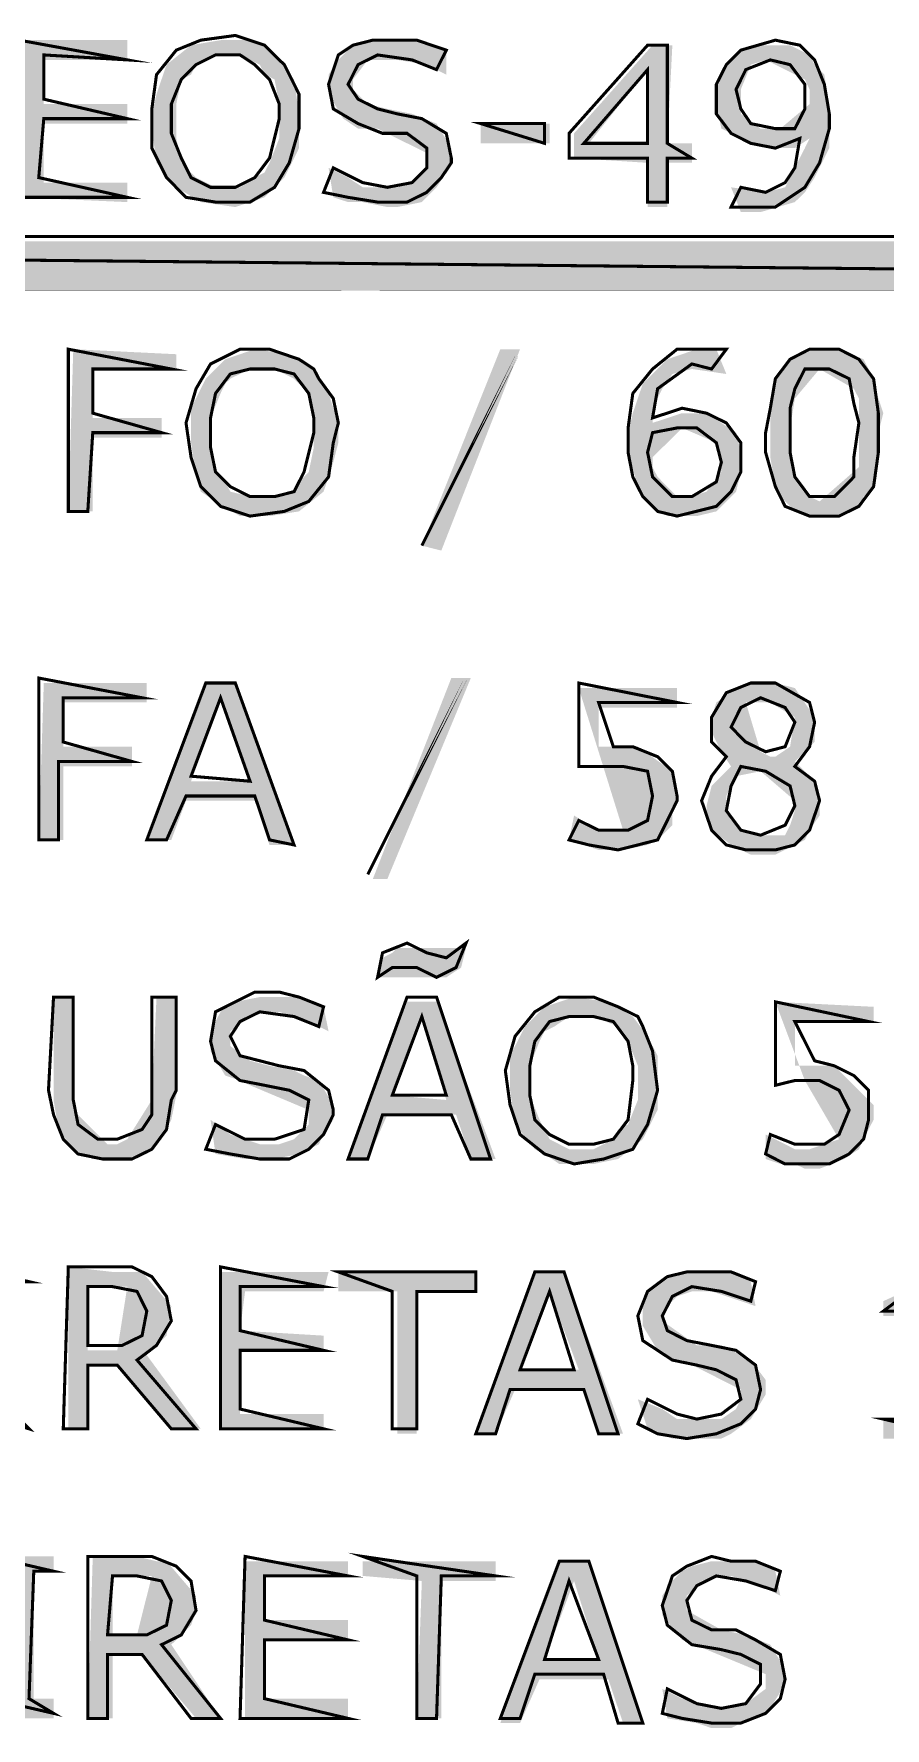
# Model space of a CAD drawing. Header units: millimetres. Extents: x 688550 to 690417, y 7458888 to 7459543.
# Drawn here: x 690063.46 to 690076.3, y 7459308.5 to 7459334.08 of the extents above; entities that cross this region are included whole.
import ezdxf

# ---------------------------------------------------------------- set-up
doc = ezdxf.new("R2010")
doc.units = ezdxf.units.MM
doc.header["$LTSCALE"] = 3
doc.header["$MEASUREMENT"] = 0
doc.layers.add('H', color=7, linetype='Continuous')
doc.layers.add('P', color=7, linetype='Continuous')

msp = doc.modelspace()

# ---------------------------------------------------------------- hatches: boundary and pattern name
at = {"layer": 'H', "linetype": 'Continuous'}
for points in [[(690064.869, 7459331.539), (690063.239, 7459331.611), (690063.311, 7459333.984), (690064.869, 7459333.984), (690064.869, 7459333.686), (690063.609, 7459333.686), (690063.609, 7459333.018), (690064.869, 7459333.018), (690064.869, 7459332.724), (690063.609, 7459332.724), (690063.609, 7459331.833), (690064.869, 7459331.833), (690064.869, 7459331.539)], [(690066.499, 7459331.464), (690065.978, 7459331.539), (690065.608, 7459331.762), (690065.31, 7459332.132), (690065.239, 7459332.648), (690065.239, 7459332.871), (690065.31, 7459333.169), (690065.461, 7459333.614), (690065.831, 7459333.908), (690066.276, 7459333.984), (690066.499, 7459333.984), (690066.57, 7459333.761), (690066.2, 7459333.761), (690065.906, 7459333.614), (690065.831, 7459333.463), (690065.684, 7459333.392), (690065.608, 7459333.018), (690065.608, 7459332.501), (690065.684, 7459332.132), (690065.755, 7459332.056), (690065.906, 7459331.909), (690066.2, 7459331.762), (690066.57, 7459331.762), (690066.793, 7459331.909), (690066.94, 7459331.985), (690067.015, 7459332.132), (690067.162, 7459332.501), (690067.162, 7459333.018), (690067.091, 7459333.392), (690066.94, 7459333.463), (690066.868, 7459333.614), (690066.57, 7459333.761), (690066.499, 7459333.984), (690066.721, 7459333.984), (690066.94, 7459333.908), (690067.091, 7459333.761), (690067.385, 7459333.392), (690067.46, 7459332.871), (690067.46, 7459332.577), (690067.46, 7459332.354), (690067.238, 7459331.909), (690066.94, 7459331.611), (690066.721, 7459331.539), (690066.499, 7459331.464)], [(690068.792, 7459331.464), (690068.422, 7459331.539), (690068.2, 7459331.539), (690067.977, 7459331.611), (690067.906, 7459332.056), (690068.2, 7459331.909), (690068.422, 7459331.762), (690068.645, 7459331.762), (690068.943, 7459331.762), (690069.166, 7459331.833), (690069.388, 7459332.056), (690069.388, 7459332.279), (690068.645, 7459332.648), (690068.351, 7459332.648), (690068.128, 7459332.799), (690067.906, 7459333.169), (690067.906, 7459333.463), (690068.053, 7459333.686), (690068.2, 7459333.833), (690068.275, 7459333.908), (690068.645, 7459333.984), (690068.943, 7459333.984), (690069.166, 7459333.984), (690069.682, 7459333.833), (690069.682, 7459333.463), (690069.388, 7459333.614), (690068.943, 7459333.686), (690068.72, 7459333.686), (690068.498, 7459333.686), (690068.275, 7459333.392), (690068.275, 7459333.24), (690068.498, 7459333.018), (690068.792, 7459332.946), (690069.166, 7459332.871), (690069.535, 7459332.724), (690069.758, 7459332.354), (690069.758, 7459332.132), (690069.682, 7459331.985), (690069.535, 7459331.762), (690069.313, 7459331.539), (690068.943, 7459331.464), (690068.792, 7459331.464)], [(690072.719, 7459331.464), (690072.719, 7459332.132), (690071.61, 7459332.203), (690071.61, 7459332.577), (690071.833, 7459332.426), (690072.719, 7459332.426), (690072.719, 7459333.539), (690071.833, 7459332.426), (690071.61, 7459332.577), (690072.794, 7459333.908), (690073.093, 7459333.908), (690073.017, 7459332.426), (690073.387, 7459332.426), (690073.387, 7459332.132), (690073.017, 7459332.132), (690073.017, 7459331.464), (690072.719, 7459331.464)], [(690074.126, 7459331.388), (690073.979, 7459331.762), (690074.5, 7459331.686), (690074.794, 7459331.762), (690074.869, 7459331.909), (690075.092, 7459332.354), (690075.163, 7459332.501), (690074.941, 7459332.354), (690074.647, 7459332.354), (690074.5, 7459332.354), (690074.5, 7459332.648), (690074.722, 7459332.648), (690075.163, 7459333.018), (690075.163, 7459333.24), (690075.092, 7459333.392), (690074.5, 7459333.686), (690074.277, 7459333.614), (690074.126, 7459333.24), (690074.126, 7459333.018), (690074.126, 7459332.871), (690074.424, 7459332.648), (690074.5, 7459332.648), (690074.5, 7459332.354), (690073.832, 7459332.648), (690073.756, 7459333.018), (690073.756, 7459333.316), (690073.907, 7459333.614), (690074.126, 7459333.833), (690074.424, 7459333.908), (690074.571, 7459333.908), (690074.869, 7459333.908), (690075.016, 7459333.833), (690075.163, 7459333.761), (690075.239, 7459333.614), (690075.386, 7459333.463), (690075.461, 7459333.018), (690075.461, 7459332.799), (690075.461, 7459332.648), (690075.461, 7459332.354), (690075.239, 7459331.909), (690075.092, 7459331.686), (690074.941, 7459331.539), (690074.424, 7459331.388), (690074.126, 7459331.388)], [(690071.24, 7459332.426), (690070.203, 7459332.426), (690070.203, 7459332.724), (690071.24, 7459332.724), (690071.24, 7459332.426)], [(690108.872, 7459330.204), (690027.972, 7459330.947), (690108.872, 7459330.947), (690108.872, 7459330.204)], [(690027.972, 7459330.204), (690027.972, 7459330.947), (690108.872, 7459330.204), (690027.972, 7459330.204)], [(690064.348, 7459326.869), (690063.979, 7459326.869), (690064.054, 7459329.318), (690065.608, 7459329.242), (690065.608, 7459329.019), (690064.348, 7459329.019), (690064.348, 7459328.28), (690065.386, 7459328.28), (690065.386, 7459327.982), (690064.348, 7459327.982), (690064.348, 7459326.869)], [(690066.793, 7459326.798), (690066.57, 7459326.798), (690066.2, 7459327.02), (690065.978, 7459327.167), (690065.906, 7459327.39), (690065.831, 7459327.906), (690065.831, 7459328.205), (690065.831, 7459328.427), (690066.053, 7459328.872), (690066.347, 7459329.166), (690066.57, 7459329.242), (690066.793, 7459329.318), (690067.313, 7459329.242), (690067.091, 7459329.019), (690066.721, 7459329.019), (690066.423, 7459328.872), (690066.347, 7459328.797), (690066.276, 7459328.65), (690066.125, 7459328.28), (690066.125, 7459328.058), (690066.125, 7459327.835), (690066.2, 7459327.465), (690066.347, 7459327.314), (690066.423, 7459327.167), (690066.721, 7459327.092), (690067.091, 7459327.092), (690067.385, 7459327.167), (690067.46, 7459327.314), (690067.607, 7459327.465), (690067.683, 7459327.835), (690067.683, 7459328.28), (690067.607, 7459328.65), (690067.385, 7459328.872), (690067.091, 7459329.019), (690067.313, 7459329.242), (690067.46, 7459329.166), (690067.683, 7459329.019), (690067.906, 7459328.65), (690068.053, 7459328.205), (690068.053, 7459328.058), (690068.053, 7459327.906), (690067.977, 7459327.612), (690067.906, 7459327.39), (690067.83, 7459327.167), (690067.46, 7459326.869), (690067.015, 7459326.798), (690066.793, 7459326.798)], [(690069.607, 7459326.277), (690069.313, 7459326.352), (690070.497, 7459329.318), (690070.795, 7459329.318), (690069.607, 7459326.277)], [(690073.462, 7459326.798), (690073.311, 7459326.798), (690073.24, 7459327.092), (690073.387, 7459327.092), (690073.609, 7459327.167), (690073.832, 7459327.465), (690073.756, 7459327.906), (690073.24, 7459328.129), (690072.794, 7459327.684), (690072.794, 7459327.537), (690072.87, 7459327.39), (690073.164, 7459327.092), (690073.24, 7459327.092), (690073.311, 7459326.798), (690073.017, 7459326.798), (690072.794, 7459326.945), (690072.647, 7459327.092), (690072.572, 7459327.243), (690072.425, 7459327.759), (690072.425, 7459327.906), (690072.425, 7459328.058), (690072.496, 7459328.352), (690072.647, 7459328.797), (690073.017, 7459329.166), (690073.462, 7459329.318), (690073.756, 7459329.318), (690073.907, 7459328.944), (690073.387, 7459329.019), (690073.093, 7459328.944), (690072.941, 7459328.721), (690072.794, 7459328.427), (690072.794, 7459328.205), (690073.24, 7459328.352), (690073.387, 7459328.352), (690073.609, 7459328.352), (690074.054, 7459328.058), (690074.126, 7459327.759), (690074.126, 7459327.465), (690074.054, 7459327.167), (690073.756, 7459326.869), (690073.462, 7459326.798)], [(690075.163, 7459326.798), (690074.869, 7459326.945), (690074.722, 7459327.092), (690074.647, 7459327.243), (690074.571, 7459327.684), (690074.571, 7459328.058), (690074.571, 7459328.352), (690074.647, 7459328.872), (690074.869, 7459329.166), (690075.163, 7459329.318), (690075.386, 7459329.318), (690075.314, 7459329.019), (690074.941, 7459328.574), (690074.869, 7459328.129), (690074.869, 7459327.684), (690074.941, 7459327.39), (690075.163, 7459327.092), (690075.314, 7459327.02), (690075.907, 7459327.537), (690075.907, 7459327.906), (690075.907, 7459328.352), (690075.907, 7459328.574), (690075.831, 7459328.721), (690075.314, 7459329.019), (690075.386, 7459329.318), (690075.608, 7459329.318), (690075.978, 7459329.166), (690076.054, 7459329.019), (690076.129, 7459328.797), (690076.276, 7459328.352), (690076.201, 7459328.058), (690076.201, 7459327.684), (690076.129, 7459327.243), (690075.978, 7459327.092), (690075.907, 7459326.945), (690075.608, 7459326.798), (690075.163, 7459326.798)], [(690063.533, 7459321.909), (690063.609, 7459324.278), (690065.163, 7459324.278), (690065.163, 7459323.984), (690063.903, 7459323.984), (690063.903, 7459323.316), (690064.94, 7459323.316), (690064.94, 7459323.018), (690063.903, 7459323.018), (690063.903, 7459321.909), (690063.533, 7459321.909)], [(690067.385, 7459321.833), (690067.015, 7459321.833), (690066.793, 7459322.501), (690066.721, 7459322.795), (690066.276, 7459323.984), (690065.831, 7459322.795), (690066.721, 7459322.795), (690066.793, 7459322.501), (690065.755, 7459322.501), (690065.533, 7459321.909), (690065.163, 7459321.909), (690066.053, 7459324.278), (690066.499, 7459324.278), (690067.385, 7459321.833)], [(690068.573, 7459321.317), (690069.758, 7459324.353), (690070.052, 7459324.353), (690068.792, 7459321.317), (690068.573, 7459321.317)], [(690072.202, 7459321.758), (690071.98, 7459321.758), (690071.534, 7459321.909), (690071.61, 7459322.278), (690071.833, 7459322.131), (690071.98, 7459322.056), (690072.202, 7459322.056), (690072.349, 7459322.056), (690071.681, 7459324.202), (690073.164, 7459324.202), (690073.164, 7459323.908), (690071.98, 7459323.908), (690071.98, 7459323.316), (690072.349, 7459323.316), (690072.572, 7459323.316), (690073.093, 7459322.946), (690073.164, 7459322.648), (690073.164, 7459322.501), (690073.093, 7459322.35), (690073.093, 7459322.131), (690073.017, 7459322.056), (690072.87, 7459321.909), (690072.719, 7459321.833), (690072.349, 7459321.758), (690072.202, 7459321.758)], [(690074.277, 7459321.686), (690073.979, 7459321.833), (690073.685, 7459322.056), (690073.609, 7459322.278), (690073.609, 7459322.425), (690073.685, 7459322.724), (690073.979, 7459323.018), (690074.054, 7459322.871), (690073.907, 7459322.572), (690073.907, 7459322.35), (690073.979, 7459322.203), (690074.126, 7459322.056), (690074.348, 7459321.98), (690074.571, 7459321.98), (690074.794, 7459321.98), (690074.869, 7459322.131), (690074.941, 7459322.35), (690074.941, 7459322.501), (690074.424, 7459322.946), (690074.054, 7459322.871), (690073.979, 7459323.018), (690073.832, 7459323.24), (690073.685, 7459323.538), (690073.685, 7459323.761), (690073.756, 7459323.984), (690074.054, 7459324.202), (690074.277, 7459324.278), (690074.647, 7459324.278), (690074.941, 7459324.202), (690075.239, 7459323.761), (690075.239, 7459323.538), (690075.239, 7459323.387), (690074.941, 7459323.093), (690074.869, 7459323.316), (690074.941, 7459323.761), (690074.571, 7459323.984), (690074.348, 7459323.984), (690074.201, 7459323.984), (690074.424, 7459323.24), (690074.571, 7459323.165), (690074.647, 7459323.165), (690074.869, 7459323.316), (690074.941, 7459323.093), (690075.163, 7459322.871), (690075.314, 7459322.572), (690075.314, 7459322.278), (690075.163, 7459322.056), (690075.092, 7459321.909), (690074.941, 7459321.833), (690074.647, 7459321.686), (690074.277, 7459321.686)], [(690068.645, 7459319.834), (690068.72, 7459320.128), (690068.867, 7459320.204), (690068.943, 7459320.279), (690069.98, 7459320.279), (690069.905, 7459319.981), (690069.682, 7459319.834), (690068.867, 7459319.834), (690068.645, 7459319.834)], [(690064.571, 7459317.091), (690064.348, 7459317.091), (690064.054, 7459317.238), (690063.832, 7459317.537), (690063.756, 7459317.982), (690063.756, 7459318.129), (690063.756, 7459319.536), (690064.054, 7459319.536), (690064.054, 7459318.053), (690064.054, 7459317.831), (690064.571, 7459317.314), (690064.718, 7459317.314), (690064.869, 7459317.39), (690065.239, 7459317.982), (690065.31, 7459319.536), (690065.608, 7459319.536), (690065.608, 7459318.053), (690065.533, 7459317.684), (690065.386, 7459317.39), (690065.239, 7459317.238), (690065.163, 7459317.167), (690064.793, 7459317.091), (690064.571, 7459317.091)], [(690066.868, 7459317.091), (690066.646, 7459317.091), (690066.2, 7459317.167), (690066.125, 7459317.684), (690066.423, 7459317.461), (690066.868, 7459317.314), (690067.162, 7459317.314), (690067.385, 7459317.39), (690067.607, 7459317.612), (690067.607, 7459317.831), (690066.721, 7459318.204), (690066.57, 7459318.276), (690066.347, 7459318.351), (690066.125, 7459318.721), (690066.125, 7459319.019), (690066.276, 7459319.313), (690066.347, 7459319.389), (690066.499, 7459319.464), (690066.868, 7459319.536), (690067.162, 7459319.536), (690067.385, 7459319.536), (690067.83, 7459319.389), (690067.906, 7459319.019), (690067.607, 7459319.166), (690067.385, 7459319.242), (690067.162, 7459319.313), (690066.94, 7459319.313), (690066.721, 7459319.242), (690066.423, 7459319.019), (690066.423, 7459318.797), (690066.721, 7459318.574), (690067.015, 7459318.498), (690067.385, 7459318.427), (690067.536, 7459318.351), (690067.759, 7459318.276), (690067.977, 7459317.906), (690067.977, 7459317.684), (690067.83, 7459317.461), (690067.759, 7459317.314), (690067.46, 7459317.167), (690067.091, 7459317.091), (690066.868, 7459317.091)], [(690071.61, 7459317.016), (690071.387, 7459317.016), (690071.165, 7459317.167), (690071.018, 7459317.238), (690070.72, 7459317.612), (690070.644, 7459318.129), (690070.644, 7459318.427), (690070.644, 7459318.65), (690070.795, 7459318.944), (690070.867, 7459319.091), (690071.165, 7459319.389), (690071.61, 7459319.536), (690072.127, 7459319.464), (690071.904, 7459319.242), (690071.534, 7459319.242), (690071.312, 7459319.091), (690071.165, 7459319.019), (690071.089, 7459318.868), (690070.942, 7459318.498), (690070.942, 7459318.053), (690071.089, 7459317.684), (690071.165, 7459317.537), (690071.24, 7459317.39), (690071.534, 7459317.238), (690071.904, 7459317.238), (690072.202, 7459317.39), (690072.274, 7459317.537), (690072.425, 7459317.612), (690072.572, 7459317.982), (690072.572, 7459318.276), (690072.572, 7459318.498), (690072.425, 7459318.868), (690072.274, 7459319.091), (690071.904, 7459319.242), (690072.127, 7459319.464), (690072.496, 7459319.242), (690072.719, 7459318.944), (690072.87, 7459318.65), (690072.87, 7459318.427), (690072.87, 7459318.129), (690072.87, 7459317.831), (690072.647, 7459317.39), (690072.274, 7459317.091), (690071.904, 7459317.016), (690071.61, 7459317.016)], [(690070.052, 7459317.091), (690069.829, 7459317.759), (690069.682, 7459317.982), (690069.313, 7459319.242), (690068.867, 7459318.053), (690069.682, 7459317.982), (690069.829, 7459317.759), (690068.792, 7459317.759), (690068.498, 7459317.091), (690068.2, 7459317.091), (690069.09, 7459319.464), (690069.535, 7459319.464), (690070.426, 7459317.091), (690070.052, 7459317.091)], [(690075.092, 7459316.944), (690074.941, 7459317.016), (690074.722, 7459317.016), (690074.5, 7459317.091), (690074.5, 7459317.461), (690074.794, 7459317.314), (690074.941, 7459317.238), (690075.163, 7459317.238), (690075.608, 7459317.39), (690075.092, 7459318.276), (690074.647, 7459319.464), (690076.129, 7459319.389), (690076.129, 7459319.166), (690074.941, 7459319.166), (690074.941, 7459318.498), (690075.314, 7459318.498), (690075.537, 7459318.498), (690076.129, 7459317.906), (690076.129, 7459317.684), (690076.054, 7459317.537), (690075.978, 7459317.39), (690075.907, 7459317.238), (690075.684, 7459317.091), (690075.314, 7459316.944), (690075.092, 7459316.944)], [(690065.533, 7459313.017), (690064.718, 7459313.979), (690064.273, 7459313.979), (690064.273, 7459314.202), (690064.718, 7459314.202), (690064.869, 7459315.164), (690064.646, 7459315.164), (690064.273, 7459315.164), (690064.273, 7459314.202), (690064.273, 7459313.979), (690064.273, 7459313.017), (690063.979, 7459313.017), (690063.979, 7459315.462), (690064.646, 7459315.386), (690064.94, 7459315.386), (690065.092, 7459315.386), (690065.533, 7459314.87), (690065.461, 7459314.424), (690065.163, 7459314.13), (690065.978, 7459313.017), (690065.533, 7459313.017)], [(690067.83, 7459313.017), (690066.276, 7459313.017), (690066.276, 7459315.386), (690067.906, 7459315.386), (690067.83, 7459315.092), (690066.646, 7459315.092), (690066.57, 7459314.5), (690067.83, 7459314.424), (690067.83, 7459314.202), (690066.57, 7459314.202), (690066.57, 7459313.24), (690067.83, 7459313.24), (690067.83, 7459313.017)], [(690068.943, 7459312.942), (690068.943, 7459315.092), (690068.053, 7459315.092), (690068.053, 7459315.386), (690070.127, 7459315.386), (690070.127, 7459315.092), (690069.237, 7459315.092), (690069.237, 7459312.942), (690068.943, 7459312.942)], [(690071.98, 7459312.942), (690071.757, 7459313.61), (690071.681, 7459313.908), (690071.24, 7459315.092), (690070.795, 7459313.908), (690071.681, 7459313.908), (690071.757, 7459313.61), (690070.72, 7459313.61), (690070.426, 7459312.942), (690070.127, 7459312.942), (690071.018, 7459315.386), (690071.459, 7459315.386), (690072.349, 7459312.942), (690071.98, 7459312.942)], [(690073.387, 7459312.87), (690073.093, 7459312.87), (690072.719, 7459313.017), (690072.572, 7459313.463), (690072.941, 7459313.316), (690073.164, 7459313.164), (690073.387, 7459313.164), (690073.609, 7459313.164), (690073.832, 7459313.164), (690074.054, 7459313.316), (690074.126, 7459313.463), (690074.126, 7459313.61), (690073.24, 7459314.055), (690073.093, 7459314.055), (690072.87, 7459314.202), (690072.647, 7459314.571), (690072.647, 7459314.87), (690072.719, 7459315.092), (690072.87, 7459315.239), (690073.017, 7459315.315), (690073.311, 7459315.386), (690073.534, 7459315.386), (690073.907, 7459315.386), (690074.126, 7459315.315), (690074.277, 7459315.239), (690074.348, 7459314.87), (690074.126, 7459314.945), (690073.685, 7459315.092), (690073.387, 7459315.092), (690073.164, 7459315.017), (690072.941, 7459314.794), (690072.941, 7459314.647), (690073.462, 7459314.277), (690073.832, 7459314.277), (690074.277, 7459314.055), (690074.5, 7459313.757), (690074.5, 7459313.534), (690074.277, 7459313.164), (690073.979, 7459312.942), (690073.832, 7459312.87), (690073.609, 7459312.87), (690073.387, 7459312.87)], [(690077.536, 7459312.87), (690076.276, 7459312.87), (690076.276, 7459313.164), (690076.793, 7459313.164), (690076.793, 7459314.723), (690076.276, 7459314.723), (690076.276, 7459314.945), (690077.091, 7459315.315), (690077.091, 7459313.093), (690077.608, 7459313.093), (690077.536, 7459312.87)], [(690062.794, 7459308.645), (690062.794, 7459308.943), (690063.088, 7459308.943), (690063.088, 7459310.867), (690062.794, 7459310.867), (690062.794, 7459311.09), (690063.756, 7459311.09), (690063.756, 7459310.867), (690063.458, 7459310.867), (690063.458, 7459308.943), (690063.756, 7459308.943), (690063.756, 7459308.645), (690062.794, 7459308.645)], [(690065.906, 7459308.645), (690065.092, 7459309.611), (690064.646, 7459309.611), (690064.646, 7459309.905), (690065.016, 7459309.905), (690065.239, 7459310.796), (690064.646, 7459310.796), (690064.646, 7459309.905), (690064.646, 7459309.611), (690064.646, 7459308.645), (690064.273, 7459308.645), (690064.348, 7459311.09), (690065.016, 7459311.09), (690065.31, 7459311.018), (690065.461, 7459311.018), (690065.906, 7459310.497), (690065.906, 7459310.275), (690065.831, 7459310.052), (690065.533, 7459309.758), (690066.276, 7459308.645), (690065.906, 7459308.645)], [(690068.2, 7459308.645), (690066.646, 7459308.645), (690066.646, 7459311.018), (690068.2, 7459311.018), (690068.2, 7459310.796), (690066.94, 7459310.796), (690066.94, 7459310.128), (690068.2, 7459310.128), (690068.2, 7459309.83), (690066.94, 7459309.83), (690066.94, 7459308.943), (690068.2, 7459308.943), (690068.2, 7459308.645)], [(690069.237, 7459308.645), (690069.313, 7459310.72), (690068.422, 7459310.796), (690068.422, 7459311.018), (690070.426, 7459311.018), (690070.426, 7459310.72), (690069.607, 7459310.72), (690069.607, 7459308.645), (690069.237, 7459308.645)], [(690072.349, 7459308.574), (690072.127, 7459309.237), (690071.98, 7459309.536), (690071.61, 7459310.72), (690071.165, 7459309.536), (690071.98, 7459309.536), (690072.127, 7459309.237), (690071.089, 7459309.237), (690070.795, 7459308.574), (690070.497, 7459308.574), (690071.387, 7459311.018), (690071.833, 7459311.018), (690072.647, 7459308.574), (690072.349, 7459308.574)], [(690073.685, 7459308.498), (690073.462, 7459308.574), (690073.017, 7459308.645), (690072.941, 7459309.09), (690073.24, 7459308.943), (690073.756, 7459308.796), (690073.979, 7459308.796), (690074.201, 7459308.868), (690074.5, 7459309.09), (690074.5, 7459309.313), (690073.609, 7459309.683), (690073.462, 7459309.758), (690073.24, 7459309.83), (690072.941, 7459310.203), (690072.941, 7459310.497), (690073.093, 7459310.72), (690073.24, 7459310.867), (690073.387, 7459310.943), (690073.685, 7459311.018), (690073.907, 7459311.018), (690074.277, 7459311.018), (690074.5, 7459310.943), (690074.647, 7459310.867), (690074.722, 7459310.497), (690074.424, 7459310.649), (690073.979, 7459310.796), (690073.756, 7459310.796), (690073.534, 7459310.72), (690073.311, 7459310.497), (690073.311, 7459310.275), (690073.832, 7459309.981), (690074.201, 7459309.905), (690074.571, 7459309.758), (690074.794, 7459309.389), (690074.794, 7459309.166), (690074.571, 7459308.796), (690074.348, 7459308.645), (690074.126, 7459308.574), (690073.979, 7459308.498), (690073.685, 7459308.498)]]:
    msp.add_hatch(color=256, dxfattribs=at).paths.add_polyline_path(points)

# ---------------------------------------------------------------- linework, layer by layer
at = {"layer": 'P', "const_width": 0.0462}
for points in [[(690064.869, 7459331.611), (690063.533, 7459331.909), (690063.609, 7459332.799), (690064.869, 7459332.799), (690063.609, 7459333.093), (690063.609, 7459333.761), (690064.869, 7459333.686), (690063.239, 7459333.984), (690063.239, 7459331.611), (690064.869, 7459331.611), (690064.869, 7459331.611)], [(690067.162, 7459333.686), (690066.94, 7459333.908), (690066.499, 7459334.055), (690065.978, 7459333.984), (690065.608, 7459333.833), (690065.31, 7459333.463), (690065.239, 7459332.946), (690065.239, 7459332.354), (690065.461, 7459331.909), (690065.755, 7459331.611), (690066.2, 7459331.539), (690066.721, 7459331.539), (690067.091, 7459331.762), (690067.313, 7459332.132), (690067.46, 7459332.648), (690067.46, 7459333.169), (690067.238, 7459333.614), (690067.162, 7459333.686), (690067.162, 7459333.686)], [(690069.758, 7459332.203), (690069.682, 7459332.577), (690069.313, 7459332.799), (690068.943, 7459332.871), (690068.645, 7459332.946), (690068.351, 7459333.093), (690068.2, 7459333.316), (690068.351, 7459333.614), (690068.645, 7459333.761), (690069.166, 7459333.686), (690069.535, 7459333.539), (690069.682, 7459333.833), (690069.237, 7459333.984), (690068.943, 7459333.984), (690068.573, 7459333.984), (690068.275, 7459333.908), (690068.053, 7459333.761), (690067.906, 7459333.316), (690067.977, 7459332.946), (690068.351, 7459332.724), (690068.72, 7459332.577), (690069.09, 7459332.577), (690069.388, 7459332.354), (690069.388, 7459332.056), (690069.166, 7459331.833), (690068.792, 7459331.762), (690068.422, 7459331.833), (690067.977, 7459332.056), (690067.83, 7459331.686), (690068.2, 7459331.611), (690068.645, 7459331.539), (690069.09, 7459331.539), (690069.388, 7459331.686), (690069.607, 7459331.909), (690069.758, 7459332.132), (690069.758, 7459332.203), (690069.758, 7459332.203)], [(690073.387, 7459332.203), (690073.017, 7459332.426), (690073.017, 7459333.908), (690072.719, 7459333.908), (690071.534, 7459332.577), (690071.534, 7459332.203), (690072.719, 7459332.203), (690072.719, 7459331.539), (690073.017, 7459331.539), (690073.017, 7459332.203), (690073.387, 7459332.203), (690073.387, 7459332.203)], [(690075.461, 7459332.871), (690075.386, 7459333.316), (690075.239, 7459333.686), (690075.016, 7459333.908), (690074.647, 7459333.984), (690074.126, 7459333.833), (690073.907, 7459333.614), (690073.756, 7459333.316), (690073.756, 7459332.871), (690073.979, 7459332.577), (690074.277, 7459332.426), (690074.647, 7459332.354), (690075.016, 7459332.501), (690074.941, 7459332.056), (690074.794, 7459331.833), (690074.5, 7459331.686), (690074.126, 7459331.762), (690073.979, 7459331.464), (690074.277, 7459331.464), (690074.647, 7459331.464), (690075.092, 7459331.762), (690075.314, 7459332.132), (690075.461, 7459332.648), (690075.461, 7459332.871), (690075.461, 7459332.871)], [(690067.162, 7459332.799), (690067.015, 7459332.203), (690066.793, 7459331.909), (690066.499, 7459331.762), (690066.125, 7459331.762), (690065.831, 7459331.909), (690065.684, 7459332.203), (690065.533, 7459332.577), (690065.533, 7459333.018), (690065.684, 7459333.392), (690065.906, 7459333.614), (690066.2, 7459333.761), (690066.57, 7459333.761), (690066.793, 7459333.614), (690067.015, 7459333.392), (690067.162, 7459333.018), (690067.162, 7459332.799), (690067.162, 7459332.799)], [(690072.719, 7459332.426), (690071.757, 7459332.426), (690072.719, 7459333.539), (690072.719, 7459332.426), (690072.719, 7459332.426)], [(690075.092, 7459332.946), (690074.941, 7459332.648), (690074.647, 7459332.648), (690074.277, 7459332.724), (690074.126, 7459332.946), (690074.054, 7459333.24), (690074.201, 7459333.539), (690074.571, 7459333.686), (690074.869, 7459333.614), (690075.092, 7459333.316), (690075.092, 7459332.946), (690075.092, 7459332.946)], [(690071.165, 7459332.426), (690071.165, 7459332.724), (690070.203, 7459332.724), (690071.165, 7459332.426), (690071.165, 7459332.426)], [(690108.872, 7459330.204), (690108.872, 7459331.019), (690027.901, 7459331.019), (690108.872, 7459330.204), (690108.872, 7459330.204)], [(690108.872, 7459330.204), (690027.901, 7459331.019), (690027.901, 7459330.204), (690108.872, 7459330.204), (690108.872, 7459330.204)], [(690065.533, 7459329.019), (690063.979, 7459329.318), (690063.979, 7459326.869), (690064.273, 7459326.869), (690064.348, 7459328.058), (690065.386, 7459328.058), (690064.348, 7459328.352), (690064.348, 7459329.019), (690065.533, 7459329.019), (690065.533, 7459329.019)], [(690067.683, 7459329.019), (690067.46, 7459329.166), (690067.015, 7459329.318), (690066.57, 7459329.318), (690066.125, 7459329.095), (690065.906, 7459328.721), (690065.755, 7459328.205), (690065.831, 7459327.684), (690065.978, 7459327.243), (690066.276, 7459326.945), (690066.721, 7459326.798), (690067.238, 7459326.869), (690067.607, 7459327.02), (690067.906, 7459327.39), (690067.977, 7459327.906), (690068.053, 7459328.205), (690067.977, 7459328.574), (690067.759, 7459328.872), (690067.683, 7459329.019), (690067.683, 7459329.019)], [(690070.795, 7459329.318), (690069.313, 7459326.352), (690070.795, 7459329.318), (690070.795, 7459329.318)], [(690074.126, 7459327.612), (690074.126, 7459327.906), (690073.907, 7459328.205), (690073.609, 7459328.352), (690073.24, 7459328.427), (690072.794, 7459328.28), (690072.87, 7459328.721), (690073.387, 7459329.095), (690073.685, 7459329.019), (690073.907, 7459329.318), (690073.609, 7459329.318), (690073.164, 7459329.318), (690072.794, 7459329.019), (690072.496, 7459328.65), (690072.425, 7459328.129), (690072.425, 7459327.759), (690072.496, 7459327.39), (690072.647, 7459327.092), (690072.87, 7459326.869), (690073.164, 7459326.798), (690073.756, 7459326.945), (690073.979, 7459327.167), (690074.126, 7459327.465), (690074.126, 7459327.612), (690074.126, 7459327.612)], [(690076.201, 7459328.058), (690076.201, 7459328.352), (690076.129, 7459328.872), (690075.907, 7459329.166), (690075.608, 7459329.318), (690075.163, 7459329.318), (690074.869, 7459329.166), (690074.647, 7459328.872), (690074.571, 7459328.427), (690074.5, 7459328.058), (690074.5, 7459327.759), (690074.647, 7459327.243), (690074.794, 7459326.945), (690075.163, 7459326.798), (690075.608, 7459326.798), (690075.907, 7459326.945), (690076.129, 7459327.243), (690076.201, 7459327.759), (690076.201, 7459328.058), (690076.201, 7459328.058)], [(690067.683, 7459328.058), (690067.536, 7459327.465), (690067.385, 7459327.167), (690067.091, 7459327.092), (690066.721, 7459327.092), (690066.423, 7459327.243), (690066.2, 7459327.465), (690066.125, 7459327.835), (690066.125, 7459328.28), (690066.2, 7459328.65), (690066.423, 7459328.944), (690066.721, 7459329.019), (690067.091, 7459329.019), (690067.385, 7459328.944), (690067.607, 7459328.65), (690067.683, 7459328.28), (690067.683, 7459328.058), (690067.683, 7459328.058)], [(690075.76, 7459327.314), (690075.537, 7459327.092), (690075.163, 7459327.092), (690074.941, 7459327.39), (690074.869, 7459327.759), (690074.869, 7459328.058), (690074.869, 7459328.427), (690074.941, 7459328.721), (690075.092, 7459329.019), (690075.461, 7459329.019), (690075.76, 7459328.872), (690075.831, 7459328.499), (690075.907, 7459328.205), (690075.831, 7459327.684), (690075.831, 7459327.39), (690075.76, 7459327.314), (690075.76, 7459327.314)], [(690073.832, 7459327.612), (690073.756, 7459327.314), (690073.387, 7459327.092), (690073.093, 7459327.092), (690072.794, 7459327.39), (690072.719, 7459327.759), (690072.794, 7459328.058), (690073.164, 7459328.129), (690073.462, 7459328.129), (690073.756, 7459327.906), (690073.832, 7459327.612), (690073.832, 7459327.612)], [(690065.092, 7459324.055), (690063.533, 7459324.353), (690063.533, 7459321.909), (690063.832, 7459321.909), (690063.832, 7459323.093), (690064.94, 7459323.093), (690063.903, 7459323.387), (690063.903, 7459324.055), (690065.092, 7459324.055), (690065.092, 7459324.055)], [(690069.98, 7459324.353), (690068.498, 7459321.388), (690069.98, 7459324.353), (690069.98, 7459324.353)], [(690067.385, 7459321.833), (690066.499, 7459324.278), (690066.053, 7459324.278), (690065.163, 7459321.909), (690065.461, 7459321.909), (690065.755, 7459322.572), (690066.793, 7459322.572), (690067.015, 7459321.909), (690067.385, 7459321.833), (690067.385, 7459321.833)], [(690066.721, 7459322.795), (690065.831, 7459322.871), (690066.276, 7459324.055), (690066.721, 7459322.795), (690066.721, 7459322.795)], [(690073.164, 7459322.572), (690073.093, 7459322.946), (690072.87, 7459323.165), (690072.496, 7459323.316), (690072.202, 7459323.316), (690071.98, 7459323.984), (690073.164, 7459323.984), (690071.681, 7459324.278), (690071.681, 7459323.018), (690071.98, 7459323.018), (690072.349, 7459323.018), (690072.719, 7459322.946), (690072.794, 7459322.572), (690072.719, 7459322.203), (690072.425, 7459322.056), (690071.98, 7459322.056), (690071.681, 7459322.203), (690071.534, 7459321.909), (690071.833, 7459321.833), (690072.274, 7459321.758), (690072.572, 7459321.833), (690072.87, 7459321.909), (690073.017, 7459322.203), (690073.164, 7459322.501), (690073.164, 7459322.572), (690073.164, 7459322.572)], [(690075.314, 7459322.501), (690075.239, 7459322.795), (690074.941, 7459323.018), (690075.163, 7459323.316), (690075.239, 7459323.685), (690075.163, 7459323.984), (690074.647, 7459324.278), (690074.277, 7459324.278), (690073.907, 7459324.131), (690073.685, 7459323.761), (690073.685, 7459323.387), (690073.907, 7459323.165), (690073.685, 7459322.871), (690073.534, 7459322.501), (690073.685, 7459322.056), (690073.907, 7459321.833), (690074.201, 7459321.758), (690074.647, 7459321.758), (690074.941, 7459321.833), (690075.163, 7459322.056), (690075.314, 7459322.501), (690075.314, 7459322.501)], [(690074.941, 7459323.685), (690074.794, 7459323.316), (690074.5, 7459323.24), (690074.201, 7459323.387), (690073.979, 7459323.61), (690074.126, 7459323.908), (690074.424, 7459324.055), (690074.794, 7459323.908), (690074.941, 7459323.685), (690074.941, 7459323.685)], [(690074.941, 7459322.425), (690074.794, 7459322.131), (690074.424, 7459321.98), (690074.126, 7459322.056), (690073.907, 7459322.35), (690073.979, 7459322.724), (690074.126, 7459323.018), (690074.5, 7459322.946), (690074.869, 7459322.724), (690074.941, 7459322.425), (690074.941, 7459322.425)], [(690069.98, 7459320.351), (690069.682, 7459320.128), (690069.388, 7459320.204), (690069.09, 7459320.351), (690068.72, 7459320.204), (690068.645, 7459319.834), (690068.867, 7459319.981), (690069.237, 7459319.981), (690069.535, 7459319.834), (690069.829, 7459319.981), (690069.98, 7459320.351), (690069.98, 7459320.351)], [(690065.608, 7459318.129), (690065.608, 7459319.536), (690065.239, 7459319.536), (690065.239, 7459318.053), (690065.239, 7459317.759), (690065.092, 7459317.537), (690064.718, 7459317.39), (690064.424, 7459317.39), (690064.126, 7459317.612), (690064.054, 7459317.982), (690064.054, 7459319.536), (690063.756, 7459319.536), (690063.68, 7459318.129), (690063.756, 7459317.759), (690063.903, 7459317.39), (690064.126, 7459317.167), (690064.495, 7459317.091), (690064.94, 7459317.091), (690065.239, 7459317.238), (690065.461, 7459317.537), (690065.533, 7459317.982), (690065.608, 7459318.129), (690065.608, 7459318.129)], [(690067.977, 7459317.831), (690067.906, 7459318.129), (690067.536, 7459318.427), (690067.162, 7459318.498), (690066.868, 7459318.574), (690066.57, 7459318.65), (690066.423, 7459318.944), (690066.57, 7459319.166), (690066.868, 7459319.313), (690067.385, 7459319.242), (690067.759, 7459319.091), (690067.83, 7459319.389), (690067.46, 7459319.536), (690067.162, 7459319.611), (690066.793, 7459319.611), (690066.499, 7459319.464), (690066.2, 7459319.313), (690066.125, 7459318.868), (690066.2, 7459318.574), (690066.57, 7459318.276), (690066.94, 7459318.204), (690067.313, 7459318.129), (690067.607, 7459317.982), (690067.536, 7459317.537), (690067.091, 7459317.39), (690066.646, 7459317.39), (690066.2, 7459317.612), (690066.053, 7459317.238), (690066.423, 7459317.167), (690066.868, 7459317.091), (690067.313, 7459317.091), (690067.607, 7459317.238), (690067.83, 7459317.461), (690067.977, 7459317.759), (690067.977, 7459317.831), (690067.977, 7459317.831)], [(690070.35, 7459317.091), (690069.535, 7459319.536), (690069.09, 7459319.536), (690068.2, 7459317.091), (690068.498, 7459317.091), (690068.72, 7459317.759), (690069.758, 7459317.759), (690070.052, 7459317.091), (690070.35, 7459317.091), (690070.35, 7459317.091)], [(690072.572, 7459319.242), (690072.274, 7459319.389), (690071.904, 7459319.536), (690071.387, 7459319.536), (690071.018, 7459319.313), (690070.72, 7459318.944), (690070.573, 7459318.427), (690070.644, 7459317.906), (690070.795, 7459317.461), (690071.165, 7459317.167), (690071.61, 7459317.016), (690072.055, 7459317.091), (690072.496, 7459317.238), (690072.719, 7459317.612), (690072.87, 7459318.129), (690072.794, 7459318.721), (690072.647, 7459319.091), (690072.572, 7459319.242), (690072.572, 7459319.242)], [(690069.682, 7459318.053), (690068.867, 7459318.053), (690069.313, 7459319.242), (690069.682, 7459318.053), (690069.682, 7459318.053)], [(690072.496, 7459318.276), (690072.425, 7459317.684), (690072.202, 7459317.39), (690071.904, 7459317.314), (690071.534, 7459317.314), (690071.24, 7459317.461), (690071.018, 7459317.684), (690070.942, 7459318.053), (690070.942, 7459318.498), (690071.018, 7459318.868), (690071.24, 7459319.166), (690071.534, 7459319.242), (690071.904, 7459319.242), (690072.202, 7459319.166), (690072.425, 7459318.868), (690072.496, 7459318.498), (690072.496, 7459318.276), (690072.496, 7459318.276)], [(690076.054, 7459317.831), (690076.054, 7459318.129), (690075.831, 7459318.351), (690075.537, 7459318.498), (690075.239, 7459318.574), (690074.941, 7459319.166), (690076.054, 7459319.166), (690074.647, 7459319.464), (690074.647, 7459318.204), (690074.941, 7459318.276), (690075.314, 7459318.276), (690075.608, 7459318.129), (690075.76, 7459317.831), (690075.608, 7459317.461), (690075.386, 7459317.314), (690074.941, 7459317.314), (690074.571, 7459317.461), (690074.5, 7459317.167), (690074.794, 7459317.016), (690075.163, 7459317.016), (690075.461, 7459317.016), (690075.76, 7459317.167), (690075.978, 7459317.39), (690076.054, 7459317.684), (690076.054, 7459317.831), (690076.054, 7459317.831)], [(690063.386, 7459313.017), (690063.088, 7459313.316), (690063.088, 7459315.239), (690063.386, 7459315.239), (690062.425, 7459315.462), (690062.794, 7459315.239), (690062.719, 7459313.316), (690062.425, 7459313.316), (690063.386, 7459313.017), (690063.386, 7459313.017)], [(690065.906, 7459313.017), (690065.016, 7459314.055), (690065.31, 7459314.277), (690065.533, 7459314.647), (690065.461, 7459315.017), (690065.239, 7459315.315), (690064.94, 7459315.462), (690063.979, 7459315.462), (690063.903, 7459313.017), (690064.273, 7459313.017), (690064.273, 7459313.979), (690064.718, 7459313.979), (690065.533, 7459313.017), (690065.906, 7459313.017), (690065.906, 7459313.017)], [(690067.83, 7459313.017), (690066.57, 7459313.316), (690066.57, 7459314.202), (690067.83, 7459314.202), (690066.57, 7459314.5), (690066.57, 7459315.164), (690067.83, 7459315.164), (690066.276, 7459315.462), (690066.276, 7459313.017), (690067.83, 7459313.017), (690067.83, 7459313.017)], [(690065.163, 7459314.794), (690065.092, 7459314.424), (690064.793, 7459314.277), (690064.273, 7459314.277), (690064.273, 7459315.164), (690064.646, 7459315.164), (690065.016, 7459315.092), (690065.163, 7459314.794), (690065.163, 7459314.794), (690065.163, 7459314.794)], [(690070.127, 7459315.092), (690070.127, 7459315.386), (690068.053, 7459315.386), (690068.867, 7459315.092), (690068.867, 7459313.017), (690069.237, 7459313.017), (690069.237, 7459315.092), (690070.127, 7459315.092), (690070.127, 7459315.092)], [(690072.274, 7459312.942), (690071.459, 7459315.386), (690071.018, 7459315.386), (690070.127, 7459312.942), (690070.426, 7459312.942), (690070.644, 7459313.61), (690071.757, 7459313.61), (690071.98, 7459312.942), (690072.274, 7459312.942), (690072.274, 7459312.942)], [(690071.61, 7459313.908), (690070.795, 7459313.908), (690071.24, 7459315.092), (690071.61, 7459313.908), (690071.61, 7459313.908)], [(690074.424, 7459313.61), (690074.348, 7459313.979), (690074.054, 7459314.202), (690073.685, 7459314.277), (690073.311, 7459314.349), (690073.017, 7459314.5), (690072.941, 7459314.723), (690073.093, 7459315.017), (690073.387, 7459315.164), (690073.832, 7459315.092), (690074.277, 7459314.945), (690074.348, 7459315.239), (690073.979, 7459315.386), (690073.609, 7459315.386), (690073.311, 7459315.386), (690073.017, 7459315.315), (690072.719, 7459315.092), (690072.572, 7459314.723), (690072.647, 7459314.349), (690073.093, 7459314.055), (690073.462, 7459313.979), (690073.756, 7459313.908), (690074.054, 7459313.757), (690074.126, 7459313.463), (690073.832, 7459313.24), (690073.462, 7459313.164), (690073.164, 7459313.24), (690072.719, 7459313.463), (690072.572, 7459313.093), (690072.87, 7459312.942), (690073.311, 7459312.87), (690073.756, 7459312.942), (690074.126, 7459313.093), (690074.348, 7459313.316), (690074.424, 7459313.61), (690074.424, 7459313.61)], [(690077.536, 7459312.87), (690077.091, 7459313.164), (690077.091, 7459315.315), (690076.793, 7459315.239), (690076.574, 7459315.017), (690076.276, 7459314.794), (690076.793, 7459314.794), (690076.721, 7459313.164), (690076.276, 7459313.164), (690077.536, 7459312.87), (690077.536, 7459312.87)], [(690063.756, 7459308.721), (690063.386, 7459308.943), (690063.458, 7459310.867), (690063.756, 7459310.867), (690062.794, 7459311.09), (690063.088, 7459310.867), (690063.088, 7459308.943), (690062.794, 7459308.943), (690063.756, 7459308.721), (690063.756, 7459308.721)], [(690066.276, 7459308.645), (690065.386, 7459309.758), (690065.684, 7459309.905), (690065.906, 7459310.275), (690065.831, 7459310.72), (690065.608, 7459310.943), (690065.239, 7459311.09), (690064.94, 7459311.09), (690064.273, 7459311.09), (690064.273, 7459308.645), (690064.571, 7459308.645), (690064.571, 7459309.611), (690065.092, 7459309.611), (690065.831, 7459308.645), (690066.276, 7459308.645), (690066.276, 7459308.645)], [(690068.2, 7459308.645), (690066.94, 7459308.943), (690066.94, 7459309.83), (690068.2, 7459309.83), (690066.94, 7459310.128), (690066.94, 7459310.796), (690068.2, 7459310.796), (690066.646, 7459311.09), (690066.57, 7459308.645), (690068.2, 7459308.645), (690068.2, 7459308.645)], [(690070.426, 7459310.796), (690068.422, 7459311.09), (690069.237, 7459310.796), (690069.237, 7459308.645), (690069.535, 7459308.645), (690069.607, 7459310.796), (690070.426, 7459310.796), (690070.426, 7459310.796)], [(690074.794, 7459309.237), (690074.722, 7459309.611), (690074.348, 7459309.83), (690074.054, 7459309.981), (690073.685, 7459309.981), (690073.387, 7459310.128), (690073.311, 7459310.426), (690073.462, 7459310.649), (690073.756, 7459310.796), (690074.201, 7459310.72), (690074.647, 7459310.573), (690074.722, 7459310.867), (690074.348, 7459311.018), (690073.979, 7459311.018), (690073.685, 7459311.09), (690073.311, 7459310.943), (690073.093, 7459310.796), (690072.941, 7459310.35), (690073.017, 7459310.052), (690073.387, 7459309.758), (690073.832, 7459309.683), (690074.126, 7459309.611), (690074.424, 7459309.46), (690074.424, 7459309.166), (690074.201, 7459308.868), (690073.832, 7459308.796), (690073.462, 7459308.868), (690073.017, 7459309.09), (690072.941, 7459308.721), (690073.24, 7459308.645), (690073.685, 7459308.574), (690074.126, 7459308.574), (690074.5, 7459308.721), (690074.722, 7459308.943), (690074.794, 7459309.237), (690074.794, 7459309.237)], [(690065.533, 7459310.426), (690065.461, 7459310.052), (690065.163, 7459309.905), (690064.571, 7459309.905), (690064.646, 7459310.796), (690065.016, 7459310.796), (690065.386, 7459310.72), (690065.533, 7459310.426), (690065.533, 7459310.426), (690065.533, 7459310.426)], [(690072.647, 7459308.574), (690071.833, 7459311.018), (690071.387, 7459311.018), (690070.497, 7459308.645), (690070.795, 7459308.645), (690071.018, 7459309.313), (690072.055, 7459309.313), (690072.274, 7459308.574), (690072.647, 7459308.574), (690072.647, 7459308.574)], [(690071.98, 7459309.536), (690071.165, 7459309.536), (690071.534, 7459310.72), (690071.98, 7459309.536), (690071.98, 7459309.536)]]:
    msp.add_lwpolyline(points, dxfattribs=at)

doc.saveas('drawing.dxf')
